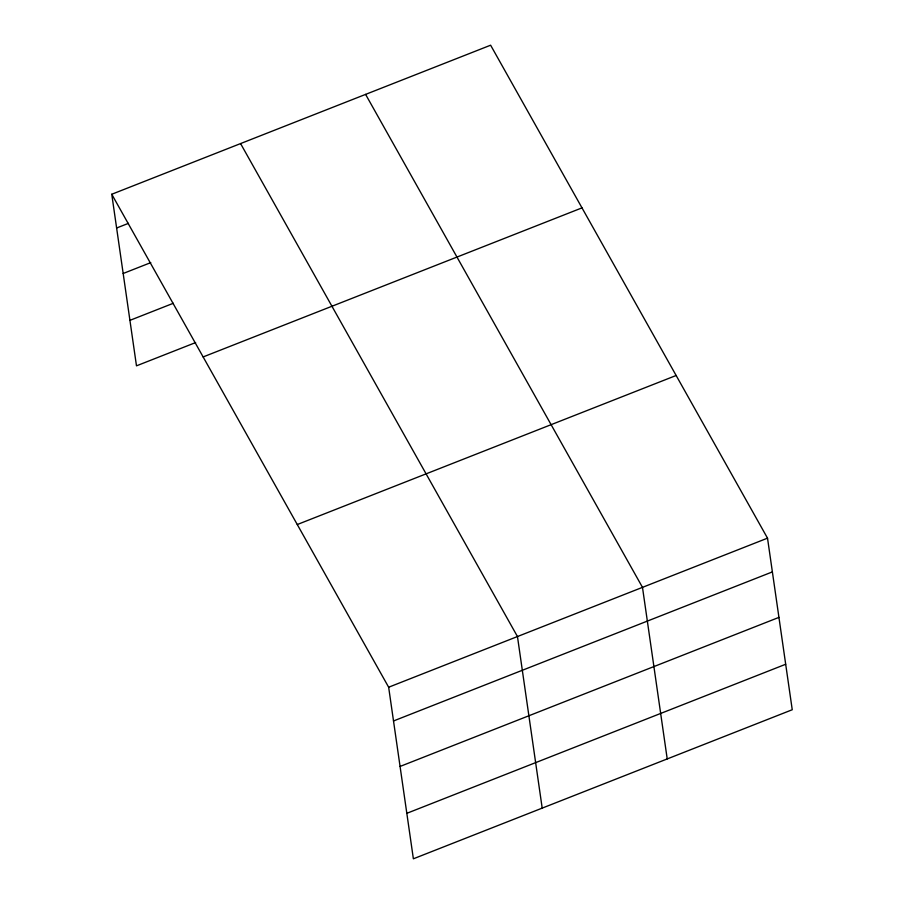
<?xml version="1.0" encoding="UTF-8"?>
<svg xmlns="http://www.w3.org/2000/svg" width="904" height="904" viewBox="0 0 904 904"><rect width="100%" height="100%" fill="white"/><g stroke="black" fill="none" stroke-linecap="round" stroke-linejoin="round"><path stroke-width="1.36" d="M111.757 194.258L490.623 45.2L767.519 538.162L792.243 709.742L413.377 858.8L388.652 687.221L111.757 194.258L136.481 365.837L195.637 342.571M116.627 228L128.458 223.344M123.181 273.483L150.776 262.623M129.927 320.355L173.308 303.281M203.14 356.933L581.995 207.875M297.28 524.535L676.135 375.488M388.652 687.221L767.519 538.162M393.511 720.963L772.378 571.904M400.076 766.445L778.932 617.387M406.823 813.317L785.689 664.259M365.6 94.389L642.484 587.351L667.22 758.931M240.577 143.578L517.461 636.54L542.197 808.119"/></g></svg>
